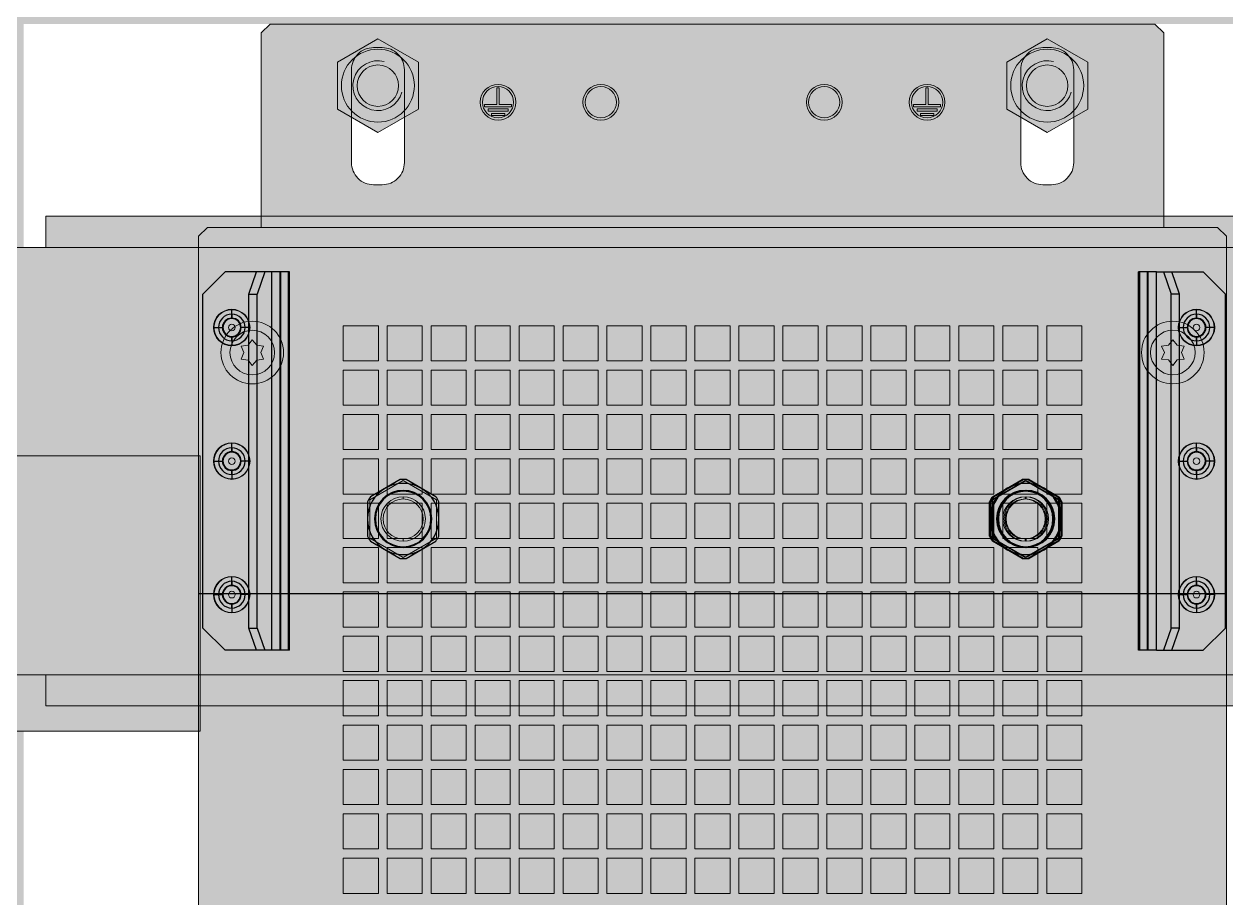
# Model space of a CAD drawing. Header units: millimetres. Extents: x 6914 to 9858, y -2771 to -210.
# Drawn here: x 7359.5 to 7629.5, y -602.8 to -406.6 of the extents above; entities that cross this region are included whole.
import ezdxf

# ---------------------------------------------------------------- set-up
doc = ezdxf.new("R2010")
doc.units = ezdxf.units.MM
doc.linetypes.add('ГОСТ 2.303 5', pattern=[24, 20, -1.5, 1, -1.5])
doc.layers.get('0').update_dxf_attribs({"lineweight": 9})
doc.layers.add('HIDDEN', color=7, linetype='Continuous')
doc.layers.add('THICK', color=7, linetype='Continuous', lineweight=13)
doc.layers.add('тонкая', color=7, linetype='Continuous', lineweight=13)
doc.layers.add('Невидимые', color=170, linetype='Continuous', plot=False)
doc.layers.add('Оси', color=1, linetype='ГОСТ 2.303 5', lineweight=9, plot=False)

# ---------------------------------------------------------------- blocks, each defined once
blk = doc.blocks.new('VW3A99ACFCB')
at = {"ltscale": 10, "true_color": 0xf0f0f0}
h = blk.add_hatch(color=7, dxfattribs=at)
h.dxf.hatch_style = 1
h.paths.add_polyline_path([(-250, -110), (-250, -103), (-285, -103), (-290, -98), (-290, -12), (-285, -7), (-250, -7), (-250, 0), (250, 0), (250, -7), (285, -7), (290, -12), (290, -98), (285, -103), (250, -103), (250, -110)])
at = {"ltscale": 40}
for p, q in [((-250, -7), (250, -7)), ((-250, -103), (250, -103))]:
    blk.add_line(p, q, dxfattribs=at)
at = {"ltscale": 10}
blk.add_lwpolyline([(-250, -110), (-250, -103), (-285, -103), (-290, -98), (-290, -12), (-285, -7), (-250, -7), (-250, 0), (250, 0), (250, -7), (285, -7), (290, -12), (290, -98), (285, -103), (250, -103), (250, -110), (-250, -110)], dxfattribs=at)
at = {"layer": 'HIDDEN'}
for p, q in [((-214.72, -17.5), (-209.72, -12.5)), ((-209.72, -12.5), (-209.72, -12.5)), ((-199.22, -12.5), (-209.72, -12.5)), ((-204.38, -17.5), (-202.67, -12.5)), ((-200.79, -12.5), (-202.5, -17.5)), ((-195.22, -12.5), (-199.22, -12.5)), ((-199.22, -12.5), (-199.22, -12.5)), ((-199.22, -97.5), (-199.22, -12.5)), ((-199.22, -97.5), (-199.22, -12.5)), ((-197.34, -97.5), (-197.34, -12.5)), ((-197.22, -12.5), (-197.22, -12.5)), ((-197.22, -97.5), (-197.22, -12.5)), ((-195.46, -97.5), (-195.46, -12.5)), ((-195.22, -12.5), (-195.22, -12.5)), ((-195.22, -97.5), (-195.22, -12.5)), ((-4.5, -12.5), (-4.5, -12.5)), ((-0.5, -12.5), (-4.5, -12.5)), ((-4.5, -97.5), (-4.5, -12.5)), ((-4.26, -97.5), (-4.26, -12.5)), ((-2.5, -12.5), (-2.5, -12.5)), ((-2.5, -97.5), (-2.5, -12.5)), ((-2.38, -97.5), (-2.38, -12.5)), ((-0.5, -12.5), (-0.5, -12.5)), ((-0.5, -97.5), (-0.5, -12.5)), ((-0.5, -97.5), (-0.5, -12.5)), ((-0.5, -12.5), (10, -12.5)), ((1.07, -12.5), (2.78, -17.5)), ((4.66, -17.5), (2.95, -12.5)), ((10, -12.5), (10, -12.5)), ((15, -17.5), (10, -12.5)), ((-214.72, -17.5), (-214.72, -17.5)), ((-214.72, -92.5), (-214.72, -17.5)), ((-204.38, -17.5), (-202.5, -17.5)), ((-204.38, -92.5), (-204.38, -17.5)), ((-202.5, -92.5), (-202.5, -17.5)), ((2.78, -92.5), (2.78, -17.5)), ((4.66, -17.5), (2.78, -17.5)), ((4.66, -92.5), (4.66, -17.5)), ((15, -17.5), (15, -17.5)), ((15, -92.5), (15, -17.5)), ((-208.22, -23), (-208.22, -21)), ((8.5, -23), (8.5, -21)), ((-208.22, -22), (-208.22, -23)), ((-208.22, -23), (-208.22, -22)), ((-208.22, -22.95), (-208.22, -22.95)), ((-208.22, -23), (-208.22, -23)), ((-208.22, -24.25), (-208.22, -24.25)), ((8.5, -22), (8.5, -23)), ((8.5, -23), (8.5, -22)), ((8.5, -22.95), (8.5, -22.95)), ((8.5, -23), (8.5, -23)), ((8.5, -24.25), (8.5, -24.25)), ((-212.22, -25), (-210.32, -25)), ((-210.32, -25), (-210.32, -25)), ((-208.22, -25.75), (-208.22, -25.75)), ((-208.22, -28), (-208.22, -27)), ((-208.22, -27), (-208.22, -27)), ((-208.22, -27), (-208.22, -29)), ((-208.22, -27), (-208.22, -28)), ((-204.22, -25), (-206.12, -25)), ((-206.12, -25), (-206.12, -25)), ((4.5, -25), (6.4, -25)), ((6.4, -25), (6.4, -25)), ((8.5, -25.75), (8.5, -25.75)), ((8.5, -28), (8.5, -27)), ((8.5, -27), (8.5, -27)), ((8.5, -27), (8.5, -29)), ((8.5, -27), (8.5, -28)), ((12.5, -25), (10.6, -25)), ((10.6, -25), (10.6, -25)), ((-208.22, -27.05), (-208.22, -27.05)), ((8.5, -27.05), (8.5, -27.05)), ((-208.22, -53), (-208.22, -51)), ((8.5, -53), (8.5, -51)), ((-208.22, -52), (-208.22, -53)), ((-208.22, -53), (-208.22, -52)), ((-208.22, -52.95), (-208.22, -52.95)), ((-208.22, -53), (-208.22, -53)), ((8.5, -52), (8.5, -53)), ((8.5, -53), (8.5, -52)), ((8.5, -52.95), (8.5, -52.95)), ((8.5, -53), (8.5, -53)), ((-212.22, -55), (-210.32, -55)), ((-210.32, -55), (-210.32, -55)), ((-208.22, -54.25), (-208.22, -54.25)), ((-208.22, -55.75), (-208.22, -55.75)), ((-204.22, -55), (-206.12, -55)), ((-206.12, -55), (-206.12, -55)), ((4.5, -55), (6.4, -55)), ((6.4, -55), (6.4, -55)), ((8.5, -54.25), (8.5, -54.25)), ((8.5, -55.75), (8.5, -55.75)), ((12.5, -55), (10.6, -55)), ((10.6, -55), (10.6, -55)), ((-208.22, -58), (-208.22, -57)), ((-208.22, -57), (-208.22, -57)), ((-208.22, -57), (-208.22, -59)), ((-208.22, -57), (-208.22, -58)), ((-208.22, -57.05), (-208.22, -57.05)), ((-170.37, -59.14), (-177.07, -63)), ((-170.37, -59.14), (-170.37, -59.14)), ((-169.72, -59.34), (-169.72, -59.34)), ((-169.07, -59.14), (-169.07, -59.14)), ((-162.37, -63), (-169.07, -59.14)), ((-37.35, -63), (-30.65, -59.14)), ((-37.11, -63), (-30.41, -59.14)), ((-30.65, -59.14), (-30.65, -59.14)), ((-30.41, -59.14), (-30.41, -59.14)), ((-30, -59.34), (-30, -59.34)), ((-29.76, -59.34), (-29.76, -59.34)), ((-29.35, -59.14), (-29.35, -59.14)), ((-29.35, -59.14), (-22.65, -63)), ((-29.11, -59.14), (-22.41, -63)), ((-29.11, -59.14), (-29.11, -59.14)), ((8.5, -58), (8.5, -57)), ((8.5, -57), (8.5, -57)), ((8.5, -57), (8.5, -59)), ((8.5, -57), (8.5, -58)), ((8.5, -57.05), (8.5, -57.05)), ((-169.72, -61.57), (-169.72, -61.57)), ((-30, -61.57), (-30, -61.57)), ((-29.76, -61.57), (-29.76, -61.57)), ((-177.72, -64.13), (-177.72, -64.13)), ((-177.72, -64.13), (-177.72, -71.87)), ((-177.22, -63.67), (-177.22, -63.67)), ((-177.07, -63), (-177.07, -63)), ((-169.72, -63), (-169.72, -63)), ((-169.72, -63), (-169.72, -63)), ((-162.37, -63), (-162.37, -63)), ((-162.22, -63.67), (-162.22, -63.67)), ((-161.72, -64.13), (-161.72, -64.13)), ((-161.72, -71.87), (-161.72, -64.13)), ((-38, -64.13), (-38, -64.13)), ((-38, -71.87), (-38, -64.13)), ((-37.76, -64.13), (-37.76, -64.13)), ((-37.76, -71.87), (-37.76, -64.13)), ((-37.5, -63.67), (-37.5, -63.67)), ((-37.35, -63), (-37.35, -63)), ((-37.26, -63.67), (-37.26, -63.67)), ((-37.11, -63), (-37.11, -63)), ((-30, -63), (-30, -63)), ((-30, -63), (-30, -63)), ((-29.76, -63), (-29.76, -63)), ((-29.76, -63), (-29.76, -63)), ((-22.65, -63), (-22.65, -63)), ((-22.5, -63.67), (-22.5, -63.67)), ((-22.41, -63), (-22.41, -63)), ((-22.26, -63.67), (-22.26, -63.67)), ((-22, -64.13), (-22, -64.13)), ((-22, -64.13), (-22, -71.87)), ((-21.76, -64.13), (-21.76, -64.13)), ((-21.76, -64.13), (-21.76, -71.87)), ((-175.97, -68), (-175.97, -68)), ((-163.47, -68), (-163.47, -68)), ((-36.25, -68), (-36.25, -68)), ((-36.01, -68), (-36.01, -68)), ((-23.75, -68), (-23.75, -68)), ((-23.51, -68), (-23.51, -68)), ((-177.72, -71.87), (-177.72, -71.87)), ((-177.22, -72.33), (-177.22, -72.33)), ((-162.22, -72.33), (-162.22, -72.33)), ((-161.72, -71.87), (-161.72, -71.87)), ((-38, -71.87), (-38, -71.87)), ((-37.76, -71.87), (-37.76, -71.87)), ((-37.5, -72.33), (-37.5, -72.33)), ((-37.26, -72.33), (-37.26, -72.33)), ((-22.5, -72.33), (-22.5, -72.33)), ((-22.26, -72.33), (-22.26, -72.33)), ((-22, -71.87), (-22, -71.87)), ((-21.76, -71.87), (-21.76, -71.87)), ((-177.07, -73), (-177.07, -73)), ((-177.07, -73), (-170.37, -76.86)), ((-169.72, -73), (-169.72, -73)), ((-169.72, -73), (-169.72, -73)), ((-169.72, -74.43), (-169.72, -74.43)), ((-169.07, -76.86), (-162.37, -73)), ((-162.37, -73), (-162.37, -73)), ((-37.35, -73), (-37.35, -73)), ((-30.65, -76.86), (-37.35, -73)), ((-37.11, -73), (-37.11, -73)), ((-30.41, -76.86), (-37.11, -73)), ((-30, -73), (-30, -73)), ((-30, -73), (-30, -73)), ((-30, -74.43), (-30, -74.43)), ((-29.76, -73), (-29.76, -73)), ((-29.76, -73), (-29.76, -73)), ((-29.76, -74.43), (-29.76, -74.43)), ((-22.65, -73), (-29.35, -76.86)), ((-22.41, -73), (-29.11, -76.86)), ((-22.65, -73), (-22.65, -73)), ((-22.41, -73), (-22.41, -73)), ((-170.37, -76.86), (-170.37, -76.86)), ((-169.72, -76.66), (-169.72, -76.66)), ((-169.07, -76.86), (-169.07, -76.86)), ((-30.65, -76.86), (-30.65, -76.86)), ((-30.41, -76.86), (-30.41, -76.86)), ((-30, -76.66), (-30, -76.66)), ((-29.76, -76.66), (-29.76, -76.66)), ((-29.35, -76.86), (-29.35, -76.86)), ((-29.11, -76.86), (-29.11, -76.86)), ((-208.22, -83), (-208.22, -81)), ((8.5, -83), (8.5, -81)), ((-208.22, -82), (-208.22, -83)), ((-208.22, -83), (-208.22, -82)), ((-208.22, -82.95), (-208.22, -82.95)), ((-208.22, -83), (-208.22, -83)), ((8.5, -82), (8.5, -83)), ((8.5, -83), (8.5, -82)), ((8.5, -82.95), (8.5, -82.95)), ((8.5, -83), (8.5, -83)), ((-212.22, -85), (-210.32, -85)), ((-210.32, -85), (-210.32, -85)), ((-208.22, -84.25), (-208.22, -84.25)), ((-208.22, -85.75), (-208.22, -85.75)), ((-204.22, -85), (-206.12, -85)), ((-206.12, -85), (-206.12, -85)), ((4.5, -85), (6.4, -85)), ((6.4, -85), (6.4, -85)), ((8.5, -84.25), (8.5, -84.25)), ((8.5, -85.75), (8.5, -85.75)), ((12.5, -85), (10.6, -85)), ((10.6, -85), (10.6, -85)), ((-208.22, -88), (-208.22, -87)), ((-208.22, -87), (-208.22, -87)), ((-208.22, -87), (-208.22, -89)), ((-208.22, -87), (-208.22, -88)), ((-208.22, -87.05), (-208.22, -87.05)), ((8.5, -88), (8.5, -87)), ((8.5, -87), (8.5, -87)), ((8.5, -87), (8.5, -89)), ((8.5, -87), (8.5, -88)), ((8.5, -87.05), (8.5, -87.05)), ((-214.72, -92.5), (-214.72, -92.5)), ((-209.72, -97.5), (-214.72, -92.5)), ((-202.67, -97.5), (-204.38, -92.5)), ((-204.38, -92.5), (-202.5, -92.5)), ((-202.5, -92.5), (-200.79, -97.5)), ((2.78, -92.5), (1.07, -97.5)), ((4.66, -92.5), (2.78, -92.5)), ((2.95, -97.5), (4.66, -92.5)), ((10, -97.5), (15, -92.5)), ((15, -92.5), (15, -92.5)), ((-209.72, -97.5), (-209.72, -97.5)), ((-199.22, -97.5), (-209.72, -97.5)), ((-199.22, -97.5), (-199.22, -97.5)), ((-195.22, -97.5), (-199.22, -97.5)), ((-197.22, -97.5), (-197.22, -97.5)), ((-195.22, -97.5), (-195.22, -97.5)), ((-4.5, -97.5), (-4.5, -97.5)), ((-0.5, -97.5), (-4.5, -97.5)), ((-2.5, -97.5), (-2.5, -97.5)), ((-0.5, -97.5), (-0.5, -97.5)), ((-0.5, -97.5), (10, -97.5)), ((10, -97.5), (10, -97.5))]:
    blk.add_line(p, q, dxfattribs=at)
for centre, radius, start, end in [((-208.22, -25), 3, 90, 270), ((-208.22, -25), 2.1, 360, 180), ((-208.22, -25), 2.05, 90, 270), ((-208.22, -25), 2, 90, 270), ((-208.22, -25), 2, 90, 270), ((-208.22, -25), 3, 270, 90), ((-208.22, -25), 2.05, 270, 90), ((-208.22, -25), 2, 270, 90), ((-208.22, -25), 2, 270, 90), ((8.5, -25), 3, 90, 270), ((8.5, -25), 2.1, 0, 180), ((8.5, -25), 2.05, 90, 270), ((8.5, -25), 2, 90, 270), ((8.5, -25), 2, 90, 270), ((8.5, -25), 3, 270, 90), ((8.5, -25), 2.05, 270, 90), ((8.5, -25), 2, 270, 90), ((8.5, -25), 2, 270, 90), ((-208.22, -25), 2.1, 180, 360), ((8.5, -25), 2.1, 180, 0), ((-208.22, -55), 3, 90, 270), ((-208.22, -55), 2.1, 360, 180), ((-208.22, -55), 2.05, 90, 270), ((-208.22, -55), 2, 90, 270), ((-208.22, -55), 2, 90, 270), ((-208.22, -55), 3, 270, 90), ((-208.22, -55), 2.05, 270, 90), ((-208.22, -55), 2, 270, 90), ((-208.22, -55), 2, 270, 90), ((8.5, -55), 3, 90, 270), ((8.5, -55), 2.1, 0, 180), ((8.5, -55), 2.05, 90, 270), ((8.5, -55), 2, 90, 270), ((8.5, -55), 2, 90, 270), ((8.5, -55), 3, 270, 90), ((8.5, -55), 2.05, 270, 90), ((8.5, -55), 2, 270, 90), ((8.5, -55), 2, 270, 90), ((-208.22, -55), 2.1, 180, 360), ((8.5, -55), 2.1, 180, 0), ((-169.72, -68), 8.88, 90, 94.2099), ((-169.72, -68), 8.88, 85.7901, 90), ((-30, -68), 8.88, 90, 94.2099), ((-29.76, -68), 8.88, 90, 94.2099), ((-30, -68), 8.88, 85.7901, 90), ((-29.76, -68), 8.88, 85.7901, 90), ((-169.72, -68), 8, 120, 180), ((-169.72, -68), 6.42, 90, 270), ((-169.72, -68), 6.25, 360, 180), ((-169.72, -68), 8, 90, 120), ((-169.72, -68), 8, 60, 90), ((-169.72, -68), 6.42, 270, 90), ((-169.72, -68), 8, 360, 60), ((-30, -68), 8, 120, 180), ((-29.76, -68), 8, 120, 180), ((-30, -68), 6.42, 90, 270), ((-30, -68), 6.25, 0, 180), ((-29.76, -68), 6.42, 90, 270), ((-29.76, -68), 6.25, 0, 180), ((-30, -68), 8, 90, 120), ((-29.76, -68), 8, 90, 120), ((-30, -68), 8, 60, 90), ((-30, -68), 6.42, 270, 90), ((-29.76, -68), 8, 60, 90), ((-29.76, -68), 6.42, 270, 90), ((-30, -68), 8, 0, 60), ((-29.76, -68), 8, 0, 60), ((-169.72, -68), 8.88, 145.7901, 154.2099), ((-169.72, -68), 8.89, 25.7901, 34.2099), ((-30, -68), 8.89, 145.7901, 154.2099), ((-29.76, -68), 8.89, 145.7901, 154.2099), ((-30, -68), 8.88, 25.7901, 34.2099), ((-29.76, -68), 8.88, 25.7901, 34.2099), ((-169.72, -68), 8, 180, 240), ((-169.72, -68), 6.25, 180, 360), ((-169.72, -68), 8, 300, 360), ((-30, -68), 8, 180, 240), ((-29.76, -68), 8, 180, 240), ((-30, -68), 6.25, 180, 0), ((-29.76, -68), 6.25, 180, 0), ((-30, -68), 8, 300, 0), ((-29.76, -68), 8, 300, 0), ((-169.72, -68), 8.89, 205.7901, 214.2099), ((-169.72, -68), 8.88, 325.7901, 334.2099), ((-30, -68), 8.88, 205.7901, 214.2099), ((-29.76, -68), 8.88, 205.7901, 214.2099), ((-30, -68), 8.89, 325.7901, 334.2099), ((-29.76, -68), 8.89, 325.7901, 334.2099), ((-169.72, -68), 8, 240, 270), ((-169.72, -68), 8, 270, 300), ((-30, -68), 8, 240, 270), ((-29.76, -68), 8, 240, 270), ((-30, -68), 8, 270, 300), ((-29.76, -68), 8, 270, 300), ((-169.72, -68), 8.88, 265.7901, 270), ((-169.72, -68), 8.88, 270, 274.2099), ((-30, -68), 8.88, 265.7901, 270), ((-29.76, -68), 8.88, 265.7901, 270), ((-30, -68), 8.88, 270, 274.2099), ((-29.76, -68), 8.88, 270, 274.2099), ((-208.22, -85), 3, 90, 270), ((-208.22, -85), 2.1, 360, 180), ((-208.22, -85), 2.05, 90, 270), ((-208.22, -85), 2, 90, 270), ((-208.22, -85), 2, 90, 270), ((-208.22, -85), 3, 270, 90), ((-208.22, -85), 2.05, 270, 90), ((-208.22, -85), 2, 270, 90), ((-208.22, -85), 2, 270, 90), ((8.5, -85), 3, 90, 270), ((8.5, -85), 2.1, 0, 180), ((8.5, -85), 2.05, 90, 270), ((8.5, -85), 2, 90, 270), ((8.5, -85), 2, 90, 270), ((8.5, -85), 3, 270, 90), ((8.5, -85), 2.05, 270, 90), ((8.5, -85), 2, 270, 90), ((8.5, -85), 2, 270, 90), ((-208.22, -85), 2.1, 180, 360), ((8.5, -85), 2.1, 180, 0)]:
    blk.add_arc(centre, radius, start, end, dxfattribs=at)
at = {"layer": 'THICK'}
for p, q in [((-212.32, -25), (-212.22, -25)), ((-204.12, -25), (-204.22, -25)), ((4.4, -25), (4.5, -25)), ((12.6, -25), (12.5, -25)), ((-212.32, -55), (-212.22, -55)), ((-204.12, -55), (-204.22, -55)), ((4.4, -55), (4.5, -55)), ((12.6, -55), (12.5, -55)), ((-177.22, -63.67), (-169.72, -59.34)), ((-169.72, -59.34), (-162.22, -63.67)), ((-30, -59.34), (-37.5, -63.67)), ((-29.76, -59.34), (-37.26, -63.67)), ((-22.5, -63.67), (-30, -59.34)), ((-22.26, -63.67), (-29.76, -59.34)), ((-177.22, -72.33), (-177.22, -63.67)), ((-169.72, -63.5), (-169.72, -63)), ((-162.22, -63.67), (-162.22, -72.33)), ((-37.5, -63.67), (-37.5, -72.33)), ((-37.26, -63.67), (-37.26, -72.33)), ((-30, -63.5), (-30, -63)), ((-29.76, -63.5), (-29.76, -63)), ((-22.5, -72.33), (-22.5, -63.67)), ((-22.26, -72.33), (-22.26, -63.67)), ((-169.72, -76.66), (-177.22, -72.33)), ((-162.22, -72.33), (-169.72, -76.66)), ((-169.72, -72.5), (-169.72, -73)), ((-37.5, -72.33), (-30, -76.66)), ((-37.26, -72.33), (-29.76, -76.66)), ((-30, -76.66), (-22.5, -72.33)), ((-30, -72.5), (-30, -73)), ((-29.76, -76.66), (-22.26, -72.33)), ((-29.76, -72.5), (-29.76, -73)), ((-212.32, -85), (-212.22, -85)), ((-204.12, -85), (-204.22, -85)), ((4.4, -85), (4.5, -85)), ((12.6, -85), (12.5, -85))]:
    blk.add_line(p, q, dxfattribs=at)
for centre, radius, start, end in [((-208.22, -25), 4.1, 360, 180), ((-208.22, -25), 4, 90, 270), ((-208.22, -25), 4, 270, 90), ((8.5, -25), 4.1, 0, 180), ((8.5, -25), 4, 90, 270), ((8.5, -25), 4, 270, 90), ((-208.22, -25), 0.75, 90, 270), ((-208.22, -25), 0.75, 270, 90), ((8.5, -25), 0.75, 90, 270), ((8.5, -25), 0.75, 270, 90), ((-208.22, -25), 4.1, 180, 360), ((8.5, -25), 4.1, 180, 0), ((-208.22, -55), 4.1, 360, 180), ((-208.22, -55), 4, 90, 270), ((-208.22, -55), 4, 270, 90), ((8.5, -55), 4.1, 0, 180), ((8.5, -55), 4, 90, 270), ((8.5, -55), 4, 270, 90), ((-208.22, -55), 4.1, 180, 360), ((-208.22, -55), 0.75, 90, 270), ((-208.22, -55), 0.75, 270, 90), ((8.5, -55), 4.1, 180, 0), ((8.5, -55), 0.75, 90, 270), ((8.5, -55), 0.75, 270, 90), ((-169.72, -68), 5, 90, 270), ((-169.72, -68), 4.5, 90, 270), ((-169.72, -68), 5, 270, 90), ((-169.72, -68), 4.5, 270, 90), ((-30, -68), 5, 90, 270), ((-29.76, -68), 5, 90, 270), ((-30, -68), 4.5, 90, 270), ((-29.76, -68), 4.5, 90, 270), ((-30, -68), 5, 270, 90), ((-30, -68), 4.5, 270, 90), ((-29.76, -68), 5, 270, 90), ((-29.76, -68), 4.5, 270, 90), ((-208.22, -85), 4.1, 360, 180), ((-208.22, -85), 4, 90, 270), ((-208.22, -85), 4, 270, 90), ((8.5, -85), 4.1, 0, 180), ((8.5, -85), 4, 90, 270), ((8.5, -85), 4, 270, 90), ((-208.22, -85), 4.1, 180, 360), ((-208.22, -85), 0.75, 90, 270), ((-208.22, -85), 0.75, 270, 90), ((8.5, -85), 4.1, 180, 0), ((8.5, -85), 0.75, 90, 270), ((8.5, -85), 0.75, 270, 90)]:
    blk.add_arc(centre, radius, start, end, dxfattribs=at)
blk = doc.blocks.new('tjsryfyhkf')
at = {"ltscale": 40, "true_color": 0xf0f0f0}
h = blk.add_hatch(color=7, dxfattribs=at)
edge = h.paths.add_edge_path()
edge.add_arc((0, 0), 7.03, 0, 360)
blk.add_lwpolyline([(-2.52, 1.4), (-1.9, 0), (-2.52, -1.46), (-0.95, -1.68), (0, -2.91), (1.01, -1.68), (2.52, -1.46), (1.96, 0), (2.52, 1.4), (1.01, 1.68), (0, 2.86), (-0.95, 1.68), (-2.52, 1.4), (-1.9, 0)])
at = {"ltscale": 40}
for radius in [7.03, 5.01]:
    blk.add_circle((0, 0), radius, dxfattribs=at)
blk = doc.blocks.new('M8')
at = {"ltscale": 100, "true_color": 0xf0f0f0}
h = blk.add_hatch(color=7, dxfattribs=at)
h.paths.add_polyline_path([(0, 7.51), (6.5, 3.75), (6.5, -3.75), (0, -7.51), (-6.5, -3.75), (-6.5, 3.75)])
h.paths.add_polyline_path([(5.85, 0, 1), (-5.85, 0, 1)], flags=16)
h.paths.add_polyline_path([(3.32, 0, 1), (-3.32, 0, 1)], flags=0)
h.paths.add_polyline_path([(5.85, 0, 1), (-5.85, 0, 1)])
h.paths.add_polyline_path([(3.32, 0, 1), (-3.32, 0, 1)], flags=16)
at = {"color": 0}
for p, q in [((-6.5, 3.75), (0, 7.51)), ((0, 7.51), (6.5, 3.75)), ((-6.5, -3.75), (-6.5, 3.75)), ((6.5, 3.75), (6.5, -3.75)), ((0, -7.51), (-6.5, -3.75)), ((6.5, -3.75), (0, -7.51))]:
    blk.add_line(p, q, dxfattribs=at)
for radius, start, end in [(5.85, 0, 180), (4, 75, 345), (3.32, 0, 180), (5.85, 180, 0), (3.32, 180, 0)]:
    blk.add_arc((0, 0), radius, start, end, dxfattribs=at)
blk = doc.blocks.new('Из_буфера7475')
at = {"ltscale": 40, "true_color": 0xf0f0f0}
h = blk.add_hatch(color=7, dxfattribs=at)
h.paths.add_polyline_path([(-74.22, -5.29, -0.414214), (-69.22, -10.29), (-69.22, -31.1, -0.414214), (-74.22, -36.1), (-76.13, -36.1, -0.414214), (-81.13, -31.1), (-81.13, -10.29, -0.414214), (-76.13, -5.29)])
h.paths.add_polyline_path([(69.22, -10.29, -0.414214), (74.22, -5.29), (76.13, -5.29, -0.414214), (81.13, -10.29), (81.13, -31.1, -0.414214), (76.13, -36.1), (74.22, -36.1, -0.414214), (69.22, -31.1)])
h.paths.add_polyline_path([(101.39, -2), (101.39, -45.68), (-101.39, -45.68), (-101.39, -2), (-99.39, 0), (99.39, 0)])
at = {"ltscale": 40}
h = blk.add_hatch(color=252, dxfattribs=at)
h.paths.add_polyline_path([(-115.44, -1152.97), (115.45, -1152.97), (115.45, -1396.21), (-115.44, -1396.21)])
h.paths.add_polyline_path([(115.45, -47.68), (115.45, -1152.97), (-115.44, -1152.97), (-115.44, -47.68), (-113.44, -45.68), (113.45, -45.68)])
h.paths.add_polyline_path([(-115.44, -1152.97), (115.45, -1152.97), (115.45, -1396.21), (-115.44, -1396.21)])
for p, q in [((-48.44, -14.31), (-47.93, -14.31)), ((-48.44, -18.07), (-48.44, -14.31)), ((-47.93, -14.31), (-47.93, -18.07)), ((48.44, -14.31), (47.93, -14.31)), ((47.93, -14.31), (47.93, -18.07)), ((48.44, -18.07), (48.44, -14.31)), ((-51.2, -18.57), (-51.2, -18.07)), ((-51.2, -18.07), (-48.44, -18.07)), ((-45.17, -18.57), (-51.2, -18.57)), ((-47.93, -18.07), (-45.17, -18.07)), ((-45.17, -18.07), (-45.17, -18.57)), ((47.93, -18.07), (45.17, -18.07)), ((45.17, -18.07), (45.17, -18.57)), ((45.17, -18.57), (51.2, -18.57)), ((51.2, -18.07), (48.44, -18.07)), ((51.2, -18.57), (51.2, -18.07)), ((-101.39, -43.16), (101.39, -43.16))]:
    blk.add_line(p, q, dxfattribs=at)
for points in [[(101.39, -2), (101.39, -45.68), (-101.39, -45.68), (-101.39, -2), (-99.39, 0), (99.39, 0)], [(-50.44, -19.08), (-45.93, -19.08), (-45.93, -19.58), (-50.44, -19.58)], [(-49.69, -20.08), (-46.68, -20.08), (-46.68, -20.58), (-49.69, -20.58)], [(50.44, -19.08), (45.93, -19.08), (45.93, -19.58), (50.44, -19.58)], [(49.69, -20.08), (46.68, -20.08), (46.68, -20.58), (49.69, -20.58)], [(115.45, -47.68), (115.45, -1152.97), (-115.44, -1152.97), (-115.44, -47.68), (-113.44, -45.68), (113.45, -45.68)]]:
    blk.add_lwpolyline(points, close=True, dxfattribs=at)
for points in [[(-76.13, -36.1, -0.414214), (-81.13, -31.1), (-81.13, -10.29, -0.414214), (-76.13, -5.29), (-74.22, -5.29, -0.414214), (-69.22, -10.29), (-69.22, -31.1, -0.414214), (-74.22, -36.1)], [(76.13, -36.1, 0.414214), (81.13, -31.1), (81.13, -10.29, 0.414214), (76.13, -5.29), (74.22, -5.29, 0.414214), (69.22, -10.29), (69.22, -31.1, 0.414214), (74.22, -36.1)]]:
    blk.add_lwpolyline(points, format="xyb", close=True, dxfattribs=at)
for centre, radius in [((-48.19, -17.57), 4.02), ((-48.19, -17.57), 3.51), ((-25.09, -17.57), 4.02), ((-25.09, -17.57), 3.51), ((25.09, -17.57), 4.02), ((25.09, -17.57), 3.51), ((48.19, -17.57), 4.02), ((48.19, -17.57), 3.51)]:
    blk.add_circle(centre, radius, dxfattribs=at)
at = {"layer": 'Невидимые', "ltscale": 40}
blk.add_line((-115.44, -127.92), (115.45, -127.92), dxfattribs=at)
at = {"layer": 'тонкая'}
for points in [[(-82.98, -67.76), (-75.07, -67.76), (-75.07, -75.67), (-82.98, -75.67)], [(-73.1, -67.76), (-65.2, -67.76), (-65.2, -75.67), (-73.1, -75.67)], [(-63.22, -67.76), (-55.32, -67.76), (-55.32, -75.67), (-63.22, -75.67)], [(-53.34, -67.76), (-45.44, -67.76), (-45.44, -75.67), (-53.34, -75.67)], [(-43.46, -67.76), (-35.56, -67.76), (-35.56, -75.67), (-43.46, -75.67)], [(-33.59, -67.76), (-25.68, -67.76), (-25.68, -75.67), (-33.59, -75.67)], [(-23.71, -67.76), (-15.8, -67.76), (-15.8, -75.67), (-23.71, -75.67)], [(-13.83, -67.76), (-5.93, -67.76), (-5.93, -75.67), (-13.83, -75.67)], [(-3.95, -67.76), (3.95, -67.76), (3.95, -75.67), (-3.95, -75.67)], [(5.93, -67.76), (13.83, -67.76), (13.83, -75.67), (5.93, -75.67)], [(15.8, -67.76), (23.71, -67.76), (23.71, -75.67), (15.8, -75.67)], [(25.68, -67.76), (33.59, -67.76), (33.59, -75.67), (25.68, -75.67)], [(35.56, -67.76), (43.46, -67.76), (43.46, -75.67), (35.56, -75.67)], [(45.44, -67.76), (53.34, -67.76), (53.34, -75.67), (45.44, -75.67)], [(55.32, -67.76), (63.22, -67.76), (63.22, -75.67), (55.32, -75.67)], [(65.2, -67.76), (73.1, -67.76), (73.1, -75.67), (65.2, -75.67)], [(75.07, -67.76), (82.98, -67.76), (82.98, -75.67), (75.07, -75.67)], [(-82.98, -77.73), (-75.07, -77.73), (-75.07, -85.63), (-82.98, -85.63)], [(-73.1, -77.73), (-65.2, -77.73), (-65.2, -85.63), (-73.1, -85.63)], [(-63.22, -77.73), (-55.32, -77.73), (-55.32, -85.63), (-63.22, -85.63)], [(-53.34, -77.73), (-45.44, -77.73), (-45.44, -85.63), (-53.34, -85.63)], [(-43.46, -77.73), (-35.56, -77.73), (-35.56, -85.63), (-43.46, -85.63)], [(-33.59, -77.73), (-25.68, -77.73), (-25.68, -85.63), (-33.59, -85.63)], [(-23.71, -77.73), (-15.8, -77.73), (-15.8, -85.63), (-23.71, -85.63)], [(-13.83, -77.73), (-5.93, -77.73), (-5.93, -85.63), (-13.83, -85.63)], [(-3.95, -77.73), (3.95, -77.73), (3.95, -85.63), (-3.95, -85.63)], [(5.93, -77.73), (13.83, -77.73), (13.83, -85.63), (5.93, -85.63)], [(15.8, -77.73), (23.71, -77.73), (23.71, -85.63), (15.8, -85.63)], [(25.68, -77.73), (33.59, -77.73), (33.59, -85.63), (25.68, -85.63)], [(35.56, -77.73), (43.46, -77.73), (43.46, -85.63), (35.56, -85.63)], [(45.44, -77.73), (53.34, -77.73), (53.34, -85.63), (45.44, -85.63)], [(55.32, -77.73), (63.22, -77.73), (63.22, -85.63), (55.32, -85.63)], [(65.2, -77.73), (73.1, -77.73), (73.1, -85.63), (65.2, -85.63)], [(75.07, -77.73), (82.98, -77.73), (82.98, -85.63), (75.07, -85.63)], [(-82.98, -87.69), (-75.07, -87.69), (-75.07, -95.6), (-82.98, -95.6)], [(-73.1, -87.69), (-65.2, -87.69), (-65.2, -95.6), (-73.1, -95.6)], [(-63.22, -87.69), (-55.32, -87.69), (-55.32, -95.6), (-63.22, -95.6)], [(-53.34, -87.69), (-45.44, -87.69), (-45.44, -95.6), (-53.34, -95.6)], [(-43.46, -87.69), (-35.56, -87.69), (-35.56, -95.6), (-43.46, -95.6)], [(-33.59, -87.69), (-25.68, -87.69), (-25.68, -95.6), (-33.59, -95.6)], [(-23.71, -87.69), (-15.8, -87.69), (-15.8, -95.6), (-23.71, -95.6)], [(-13.83, -87.69), (-5.93, -87.69), (-5.93, -95.6), (-13.83, -95.6)], [(-3.95, -87.69), (3.95, -87.69), (3.95, -95.6), (-3.95, -95.6)], [(5.93, -87.69), (13.83, -87.69), (13.83, -95.6), (5.93, -95.6)], [(15.8, -87.69), (23.71, -87.69), (23.71, -95.6), (15.8, -95.6)], [(25.68, -87.69), (33.59, -87.69), (33.59, -95.6), (25.68, -95.6)], [(35.56, -87.69), (43.46, -87.69), (43.46, -95.6), (35.56, -95.6)], [(45.44, -87.69), (53.34, -87.69), (53.34, -95.6), (45.44, -95.6)], [(55.32, -87.69), (63.22, -87.69), (63.22, -95.6), (55.32, -95.6)], [(65.2, -87.69), (73.1, -87.69), (73.1, -95.6), (65.2, -95.6)], [(75.07, -87.69), (82.98, -87.69), (82.98, -95.6), (75.07, -95.6)], [(-82.98, -97.66), (-75.07, -97.66), (-75.07, -105.57), (-82.98, -105.57)], [(-73.1, -97.66), (-65.2, -97.66), (-65.2, -105.57), (-73.1, -105.57)], [(-63.22, -97.66), (-55.32, -97.66), (-55.32, -105.57), (-63.22, -105.57)], [(-53.34, -97.66), (-45.44, -97.66), (-45.44, -105.57), (-53.34, -105.57)], [(-43.46, -97.66), (-35.56, -97.66), (-35.56, -105.57), (-43.46, -105.57)], [(-33.59, -97.66), (-25.68, -97.66), (-25.68, -105.57), (-33.59, -105.57)], [(-23.71, -97.66), (-15.8, -97.66), (-15.8, -105.57), (-23.71, -105.57)], [(-13.83, -97.66), (-5.93, -97.66), (-5.93, -105.57), (-13.83, -105.57)], [(-3.95, -97.66), (3.95, -97.66), (3.95, -105.57), (-3.95, -105.57)], [(5.93, -97.66), (13.83, -97.66), (13.83, -105.57), (5.93, -105.57)], [(15.8, -97.66), (23.71, -97.66), (23.71, -105.57), (15.8, -105.57)], [(25.68, -97.66), (33.59, -97.66), (33.59, -105.57), (25.68, -105.57)], [(35.56, -97.66), (43.46, -97.66), (43.46, -105.57), (35.56, -105.57)], [(45.44, -97.66), (53.34, -97.66), (53.34, -105.57), (45.44, -105.57)], [(55.32, -97.66), (63.22, -97.66), (63.22, -105.57), (55.32, -105.57)], [(65.2, -97.66), (73.1, -97.66), (73.1, -105.57), (65.2, -105.57)], [(75.07, -97.66), (82.98, -97.66), (82.98, -105.57), (75.07, -105.57)], [(-82.98, -107.63), (-75.07, -107.63), (-75.07, -115.53), (-82.98, -115.53)], [(-73.1, -107.63), (-65.2, -107.63), (-65.2, -115.53), (-73.1, -115.53)], [(-63.22, -107.63), (-55.32, -107.63), (-55.32, -115.53), (-63.22, -115.53)], [(-53.34, -107.63), (-45.44, -107.63), (-45.44, -115.53), (-53.34, -115.53)], [(-43.46, -107.63), (-35.56, -107.63), (-35.56, -115.53), (-43.46, -115.53)], [(-33.59, -107.63), (-25.68, -107.63), (-25.68, -115.53), (-33.59, -115.53)], [(-23.71, -107.63), (-15.8, -107.63), (-15.8, -115.53), (-23.71, -115.53)], [(-13.83, -107.63), (-5.93, -107.63), (-5.93, -115.53), (-13.83, -115.53)], [(-3.95, -107.63), (3.95, -107.63), (3.95, -115.53), (-3.95, -115.53)], [(5.93, -107.63), (13.83, -107.63), (13.83, -115.53), (5.93, -115.53)], [(15.8, -107.63), (23.71, -107.63), (23.71, -115.53), (15.8, -115.53)], [(25.68, -107.63), (33.59, -107.63), (33.59, -115.53), (25.68, -115.53)], [(35.56, -107.63), (43.46, -107.63), (43.46, -115.53), (35.56, -115.53)], [(45.44, -107.63), (53.34, -107.63), (53.34, -115.53), (45.44, -115.53)], [(55.32, -107.63), (63.22, -107.63), (63.22, -115.53), (55.32, -115.53)], [(65.2, -107.63), (73.1, -107.63), (73.1, -115.53), (65.2, -115.53)], [(75.07, -107.63), (82.98, -107.63), (82.98, -115.53), (75.07, -115.53)], [(-82.98, -117.59), (-75.07, -117.59), (-75.07, -125.5), (-82.98, -125.5)], [(-73.1, -117.59), (-65.2, -117.59), (-65.2, -125.5), (-73.1, -125.5)], [(-63.22, -117.59), (-55.32, -117.59), (-55.32, -125.5), (-63.22, -125.5)], [(-53.34, -117.59), (-45.44, -117.59), (-45.44, -125.5), (-53.34, -125.5)], [(-43.46, -117.59), (-35.56, -117.59), (-35.56, -125.5), (-43.46, -125.5)], [(-33.59, -117.59), (-25.68, -117.59), (-25.68, -125.5), (-33.59, -125.5)], [(-23.71, -117.59), (-15.8, -117.59), (-15.8, -125.5), (-23.71, -125.5)], [(-13.83, -117.59), (-5.93, -117.59), (-5.93, -125.5), (-13.83, -125.5)], [(-3.95, -117.59), (3.95, -117.59), (3.95, -125.5), (-3.95, -125.5)], [(5.93, -117.59), (13.83, -117.59), (13.83, -125.5), (5.93, -125.5)], [(15.8, -117.59), (23.71, -117.59), (23.71, -125.5), (15.8, -125.5)], [(25.68, -117.59), (33.59, -117.59), (33.59, -125.5), (25.68, -125.5)], [(35.56, -117.59), (43.46, -117.59), (43.46, -125.5), (35.56, -125.5)], [(45.44, -117.59), (53.34, -117.59), (53.34, -125.5), (45.44, -125.5)], [(55.32, -117.59), (63.22, -117.59), (63.22, -125.5), (55.32, -125.5)], [(65.2, -117.59), (73.1, -117.59), (73.1, -125.5), (65.2, -125.5)], [(75.07, -117.59), (82.98, -117.59), (82.98, -125.5), (75.07, -125.5)], [(-82.98, -127.56), (-75.07, -127.56), (-75.07, -135.46), (-82.98, -135.46)], [(-73.1, -127.56), (-65.2, -127.56), (-65.2, -135.46), (-73.1, -135.46)], [(-63.22, -127.56), (-55.32, -127.56), (-55.32, -135.46), (-63.22, -135.46)], [(-53.34, -127.56), (-45.44, -127.56), (-45.44, -135.46), (-53.34, -135.46)], [(-43.46, -127.56), (-35.56, -127.56), (-35.56, -135.46), (-43.46, -135.46)], [(-33.59, -127.56), (-25.68, -127.56), (-25.68, -135.46), (-33.59, -135.46)], [(-23.71, -127.56), (-15.8, -127.56), (-15.8, -135.46), (-23.71, -135.46)], [(-13.83, -127.56), (-5.93, -127.56), (-5.93, -135.46), (-13.83, -135.46)], [(-3.95, -127.56), (3.95, -127.56), (3.95, -135.46), (-3.95, -135.46)], [(5.93, -127.56), (13.83, -127.56), (13.83, -135.46), (5.93, -135.46)], [(15.8, -127.56), (23.71, -127.56), (23.71, -135.46), (15.8, -135.46)], [(25.68, -127.56), (33.59, -127.56), (33.59, -135.46), (25.68, -135.46)], [(35.56, -127.56), (43.46, -127.56), (43.46, -135.46), (35.56, -135.46)], [(45.44, -127.56), (53.34, -127.56), (53.34, -135.46), (45.44, -135.46)], [(55.32, -127.56), (63.22, -127.56), (63.22, -135.46), (55.32, -135.46)], [(65.2, -127.56), (73.1, -127.56), (73.1, -135.46), (65.2, -135.46)], [(75.07, -127.56), (82.98, -127.56), (82.98, -135.46), (75.07, -135.46)], [(-82.98, -137.53), (-75.07, -137.53), (-75.07, -145.43), (-82.98, -145.43)], [(-73.1, -137.53), (-65.2, -137.53), (-65.2, -145.43), (-73.1, -145.43)], [(-63.22, -137.53), (-55.32, -137.53), (-55.32, -145.43), (-63.22, -145.43)], [(-53.34, -137.53), (-45.44, -137.53), (-45.44, -145.43), (-53.34, -145.43)], [(-43.46, -137.53), (-35.56, -137.53), (-35.56, -145.43), (-43.46, -145.43)], [(-33.59, -137.53), (-25.68, -137.53), (-25.68, -145.43), (-33.59, -145.43)], [(-23.71, -137.53), (-15.8, -137.53), (-15.8, -145.43), (-23.71, -145.43)], [(-13.83, -137.53), (-5.93, -137.53), (-5.93, -145.43), (-13.83, -145.43)], [(-3.95, -137.53), (3.95, -137.53), (3.95, -145.43), (-3.95, -145.43)], [(5.93, -137.53), (13.83, -137.53), (13.83, -145.43), (5.93, -145.43)], [(15.8, -137.53), (23.71, -137.53), (23.71, -145.43), (15.8, -145.43)], [(25.68, -137.53), (33.59, -137.53), (33.59, -145.43), (25.68, -145.43)], [(35.56, -137.53), (43.46, -137.53), (43.46, -145.43), (35.56, -145.43)], [(45.44, -137.53), (53.34, -137.53), (53.34, -145.43), (45.44, -145.43)], [(55.32, -137.53), (63.22, -137.53), (63.22, -145.43), (55.32, -145.43)], [(65.2, -137.53), (73.1, -137.53), (73.1, -145.43), (65.2, -145.43)], [(75.07, -137.53), (82.98, -137.53), (82.98, -145.43), (75.07, -145.43)], [(-82.98, -147.49), (-75.07, -147.49), (-75.07, -155.4), (-82.98, -155.4)], [(-73.1, -147.49), (-65.2, -147.49), (-65.2, -155.4), (-73.1, -155.4)], [(-63.22, -147.49), (-55.32, -147.49), (-55.32, -155.4), (-63.22, -155.4)], [(-53.34, -147.49), (-45.44, -147.49), (-45.44, -155.4), (-53.34, -155.4)], [(-43.46, -147.49), (-35.56, -147.49), (-35.56, -155.4), (-43.46, -155.4)], [(-33.59, -147.49), (-25.68, -147.49), (-25.68, -155.4), (-33.59, -155.4)], [(-23.71, -147.49), (-15.8, -147.49), (-15.8, -155.4), (-23.71, -155.4)], [(-13.83, -147.49), (-5.93, -147.49), (-5.93, -155.4), (-13.83, -155.4)], [(-3.95, -147.49), (3.95, -147.49), (3.95, -155.4), (-3.95, -155.4)], [(5.93, -147.49), (13.83, -147.49), (13.83, -155.4), (5.93, -155.4)], [(15.8, -147.49), (23.71, -147.49), (23.71, -155.4), (15.8, -155.4)], [(25.68, -147.49), (33.59, -147.49), (33.59, -155.4), (25.68, -155.4)], [(35.56, -147.49), (43.46, -147.49), (43.46, -155.4), (35.56, -155.4)], [(45.44, -147.49), (53.34, -147.49), (53.34, -155.4), (45.44, -155.4)], [(55.32, -147.49), (63.22, -147.49), (63.22, -155.4), (55.32, -155.4)], [(65.2, -147.49), (73.1, -147.49), (73.1, -155.4), (65.2, -155.4)], [(75.07, -147.49), (82.98, -147.49), (82.98, -155.4), (75.07, -155.4)], [(-82.98, -157.46), (-75.07, -157.46), (-75.07, -165.36), (-82.98, -165.36)], [(-73.1, -157.46), (-65.2, -157.46), (-65.2, -165.36), (-73.1, -165.36)], [(-63.22, -157.46), (-55.32, -157.46), (-55.32, -165.36), (-63.22, -165.36)], [(-53.34, -157.46), (-45.44, -157.46), (-45.44, -165.36), (-53.34, -165.36)], [(-43.46, -157.46), (-35.56, -157.46), (-35.56, -165.36), (-43.46, -165.36)], [(-33.59, -157.46), (-25.68, -157.46), (-25.68, -165.36), (-33.59, -165.36)], [(-23.71, -157.46), (-15.8, -157.46), (-15.8, -165.36), (-23.71, -165.36)], [(-13.83, -157.46), (-5.93, -157.46), (-5.93, -165.36), (-13.83, -165.36)], [(-3.95, -157.46), (3.95, -157.46), (3.95, -165.36), (-3.95, -165.36)], [(5.93, -157.46), (13.83, -157.46), (13.83, -165.36), (5.93, -165.36)], [(15.8, -157.46), (23.71, -157.46), (23.71, -165.36), (15.8, -165.36)], [(25.68, -157.46), (33.59, -157.46), (33.59, -165.36), (25.68, -165.36)], [(35.56, -157.46), (43.46, -157.46), (43.46, -165.36), (35.56, -165.36)], [(45.44, -157.46), (53.34, -157.46), (53.34, -165.36), (45.44, -165.36)], [(55.32, -157.46), (63.22, -157.46), (63.22, -165.36), (55.32, -165.36)], [(65.2, -157.46), (73.1, -157.46), (73.1, -165.36), (65.2, -165.36)], [(75.07, -157.46), (82.98, -157.46), (82.98, -165.36), (75.07, -165.36)], [(-82.98, -167.43), (-75.07, -167.43), (-75.07, -175.33), (-82.98, -175.33)], [(-73.1, -167.43), (-65.2, -167.43), (-65.2, -175.33), (-73.1, -175.33)], [(-63.22, -167.43), (-55.32, -167.43), (-55.32, -175.33), (-63.22, -175.33)], [(-53.34, -167.43), (-45.44, -167.43), (-45.44, -175.33), (-53.34, -175.33)], [(-43.46, -167.43), (-35.56, -167.43), (-35.56, -175.33), (-43.46, -175.33)], [(-33.59, -167.43), (-25.68, -167.43), (-25.68, -175.33), (-33.59, -175.33)], [(-23.71, -167.43), (-15.8, -167.43), (-15.8, -175.33), (-23.71, -175.33)], [(-13.83, -167.43), (-5.93, -167.43), (-5.93, -175.33), (-13.83, -175.33)], [(-3.95, -167.43), (3.95, -167.43), (3.95, -175.33), (-3.95, -175.33)], [(5.93, -167.43), (13.83, -167.43), (13.83, -175.33), (5.93, -175.33)], [(15.8, -167.43), (23.71, -167.43), (23.71, -175.33), (15.8, -175.33)], [(25.68, -167.43), (33.59, -167.43), (33.59, -175.33), (25.68, -175.33)], [(35.56, -167.43), (43.46, -167.43), (43.46, -175.33), (35.56, -175.33)], [(45.44, -167.43), (53.34, -167.43), (53.34, -175.33), (45.44, -175.33)], [(55.32, -167.43), (63.22, -167.43), (63.22, -175.33), (55.32, -175.33)], [(65.2, -167.43), (73.1, -167.43), (73.1, -175.33), (65.2, -175.33)], [(75.07, -167.43), (82.98, -167.43), (82.98, -175.33), (75.07, -175.33)], [(-82.98, -177.39), (-75.07, -177.39), (-75.07, -185.3), (-82.98, -185.3)], [(-73.1, -177.39), (-65.2, -177.39), (-65.2, -185.3), (-73.1, -185.3)], [(-63.22, -177.39), (-55.32, -177.39), (-55.32, -185.3), (-63.22, -185.3)], [(-53.34, -177.39), (-45.44, -177.39), (-45.44, -185.3), (-53.34, -185.3)], [(-43.46, -177.39), (-35.56, -177.39), (-35.56, -185.3), (-43.46, -185.3)], [(-33.59, -177.39), (-25.68, -177.39), (-25.68, -185.3), (-33.59, -185.3)], [(-23.71, -177.39), (-15.8, -177.39), (-15.8, -185.3), (-23.71, -185.3)], [(-13.83, -177.39), (-5.93, -177.39), (-5.93, -185.3), (-13.83, -185.3)], [(-3.95, -177.39), (3.95, -177.39), (3.95, -185.3), (-3.95, -185.3)], [(5.93, -177.39), (13.83, -177.39), (13.83, -185.3), (5.93, -185.3)], [(15.8, -177.39), (23.71, -177.39), (23.71, -185.3), (15.8, -185.3)], [(25.68, -177.39), (33.59, -177.39), (33.59, -185.3), (25.68, -185.3)], [(35.56, -177.39), (43.46, -177.39), (43.46, -185.3), (35.56, -185.3)], [(45.44, -177.39), (53.34, -177.39), (53.34, -185.3), (45.44, -185.3)], [(55.32, -177.39), (63.22, -177.39), (63.22, -185.3), (55.32, -185.3)], [(65.2, -177.39), (73.1, -177.39), (73.1, -185.3), (65.2, -185.3)], [(75.07, -177.39), (82.98, -177.39), (82.98, -185.3), (75.07, -185.3)], [(-82.98, -187.36), (-75.07, -187.36), (-75.07, -195.26), (-82.98, -195.26)], [(-73.1, -187.36), (-65.2, -187.36), (-65.2, -195.26), (-73.1, -195.26)], [(-63.22, -187.36), (-55.32, -187.36), (-55.32, -195.26), (-63.22, -195.26)], [(-53.34, -187.36), (-45.44, -187.36), (-45.44, -195.26), (-53.34, -195.26)], [(-43.46, -187.36), (-35.56, -187.36), (-35.56, -195.26), (-43.46, -195.26)], [(-33.59, -187.36), (-25.68, -187.36), (-25.68, -195.26), (-33.59, -195.26)], [(-23.71, -187.36), (-15.8, -187.36), (-15.8, -195.26), (-23.71, -195.26)], [(-13.83, -187.36), (-5.93, -187.36), (-5.93, -195.26), (-13.83, -195.26)], [(-3.95, -187.36), (3.95, -187.36), (3.95, -195.26), (-3.95, -195.26)], [(5.93, -187.36), (13.83, -187.36), (13.83, -195.26), (5.93, -195.26)], [(15.8, -187.36), (23.71, -187.36), (23.71, -195.26), (15.8, -195.26)], [(25.68, -187.36), (33.59, -187.36), (33.59, -195.26), (25.68, -195.26)], [(35.56, -187.36), (43.46, -187.36), (43.46, -195.26), (35.56, -195.26)], [(45.44, -187.36), (53.34, -187.36), (53.34, -195.26), (45.44, -195.26)], [(55.32, -187.36), (63.22, -187.36), (63.22, -195.26), (55.32, -195.26)], [(65.2, -187.36), (73.1, -187.36), (73.1, -195.26), (65.2, -195.26)], [(75.07, -187.36), (82.98, -187.36), (82.98, -195.26), (75.07, -195.26)]]:
    blk.add_lwpolyline(points, close=True, dxfattribs=at)
at = {"ltscale": 40}
for p in [(-103.4, -73.79), (103.4, -73.78)]:
    blk.add_blockref('tjsryfyhkf', p, dxfattribs=at)
at = {"layer": 'THICK', "ltscale": 100, "xscale": 1.4, "yscale": 1.4, "zscale": 1.4}
for p in [(-75.18, -13.84), (75.18, -13.84)]:
    blk.add_blockref('M8', p, dxfattribs=at)
blk = doc.blocks.new('ksdykstgh')
at = {"ltscale": 40, "true_color": 0xf0f0f0}
for points in [[(-80.83, -143.31), (84.61, -143.31), (84.61, -205.12), (-80.83, -205.12)], [(-24.64, -255.69), (84.61, -255.69), (84.61, -317.5), (-24.64, -317.5)], [(33.28, -368.07), (84.61, -368.07), (84.61, -429.89), (33.28, -429.89)]]:
    blk.add_hatch(color=7, dxfattribs=at).paths.add_polyline_path(points)
at = {"ltscale": 40}
for points in [[(-80.83, -143.31), (84.61, -143.31), (84.61, -205.12), (-80.83, -205.12)], [(-24.64, -255.69), (84.61, -255.69), (84.61, -317.5), (-24.64, -317.5)], [(33.28, -368.07), (84.61, -368.07), (84.61, -429.89), (33.28, -429.89)]]:
    blk.add_lwpolyline(points, close=True, dxfattribs=at)
at = {"layer": 'Оси', "linetype": 'ГОСТ 2.303 5', "ltscale": 0.5}
for p, q in [((-73.32, -156.28), (-88.35, -156.28)), ((-73.32, -192.16), (-88.35, -192.16)), ((-17.13, -268.66), (-32.15, -268.66)), ((-17.13, -304.53), (-32.15, -304.53)), ((40.79, -381.04), (25.77, -381.04)), ((40.79, -416.92), (25.77, -416.92))]:
    blk.add_line(p, q, dxfattribs=at)
blk = doc.blocks.new('Из_буфера21322')
at = {"ltscale": 100, "true_color": 0xc5c7c4}
h = blk.add_hatch(color=9, dxfattribs=at)
h.paths.add_polyline_path([(-255, -1998.7), (255, -1998.7), (255, -1953.7), (-255, -1953.7)])
h.paths.add_polyline_path([(-300, -1998.7), (-255, -1998.7), (-255, -1987.3), (-300, -1987.3)])
h.paths.add_polyline_path([(300, 1.3), (255, 1.3), (255, -9.7), (300, -9.7)])
h.paths.add_polyline_path([(-255, 0), (255, 0), (255, -45), (-255, -45)])
h.paths.add_polyline_path([(-300, -9.7), (-255, -9.7), (-255, -1987.3), (-300, -1987.3)])
h.paths.add_polyline_path([(-300, 1.3), (-255, 1.3), (-255, -9.7), (-300, -9.7)])

msp = doc.modelspace()

# ---------------------------------------------------------------- block references
for name, p in [('Из_буфера21322', (7614.41, -361.55)), ('Из_буфера7475', (7514.13, -406.55)), ('ksdykstgh', (7314.41, -360.25))]:
    msp.add_blockref(name, p)
at = {"ltscale": 40}
msp.add_blockref('VW3A99ACFCB', (7614.35, -449.72), dxfattribs=at)

doc.saveas('drawing.dxf')
